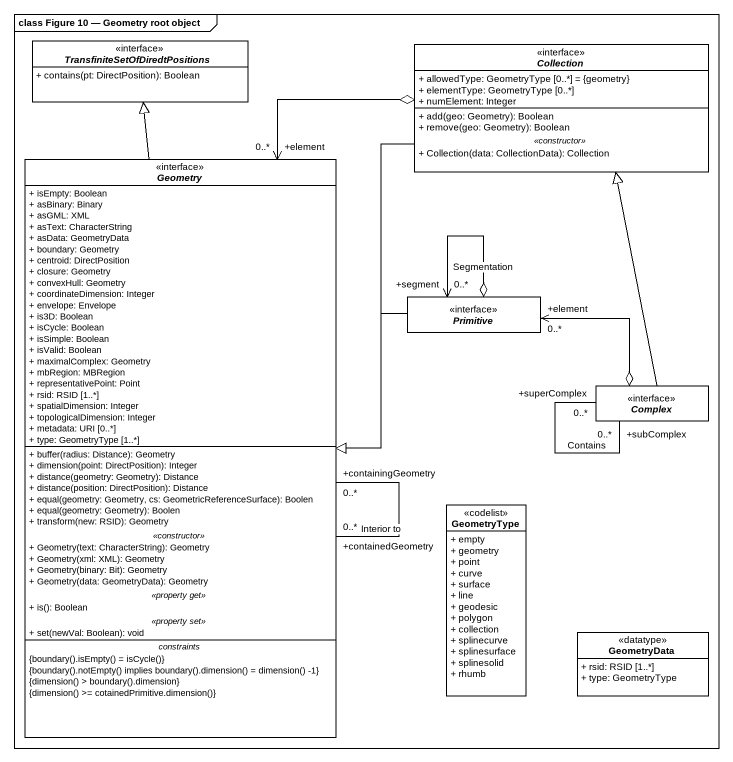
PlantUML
@startuml
mainframe class Figure 10 — Geometry root object
hide circle
hide empty members
skinparam classAttributeIconSize 0
interface "TransfiniteSetOfDiredtPositions" as TransfiniteSetOfDiredtPositi {
  + contains(pt: DirectPosition): Boolean
}
interface Collection {
  + allowedType: GeometryType [0..*] = {geometry}
  + elementType: GeometryType [0..*]
  + numElement: Integer
  --
  + add(geo: Geometry): Boolean
  + remove(geo: Geometry): Boolean
  .. <<constructor>> ..
  + Collection(data: CollectionData): Collection
}
interface Geometry #FFFFFF {
  + isEmpty: Boolean
  + asBinary: Binary
  + asGML: XML
  + asText: CharacterString
  + asData: GeometryData
  + boundary: Geometry
  + centroid: DirectPosition
  + closure: Geometry
  + convexHull: Geometry
  + coordinateDimension: Integer
  + envelope: Envelope
  + is3D: Boolean
  + isCycle: Boolean
  + isSimple: Boolean
  + isValid: Boolean
  + maximalComplex: Geometry
  + mbRegion: MBRegion
  + representativePoint: Point
  + rsid: RSID [1..*]
  + spatialDimension: Integer
  + topologicalDimension: Integer
  + metadata: URI [0..*]
  + type: GeometryType [1..*]
  --
  + buffer(radius: Distance): Geometry
  + dimension(point: DirectPosition): Integer
  + distance(geometry: Geometry): Distance
  + distance(position: DirectPosition): Distance
  + equal(geometry: Geometry, cs: GeometricReferenceSurface): Boolen
  + equal(geometry: Geometry): Boolen
  + transform(new: RSID): Geometry
  .. <<constructor>> ..
  + Geometry(text: CharacterString): Geometry
  + Geometry(xml: XML): Geometry
  + Geometry(binary: Bit): Geometry
  + Geometry(data: GeometryData): Geometry
  .. <<property get>> ..
  + is(): Boolean
  .. <<property set>> ..
  + set(newVal: Boolean): void
  -- constraints --
  {field} {boundary().isEmpty() = isCycle()}
  {field} {boundary().notEmpty() implies boundary().dimension() = dimension() -1}
  {field} {dimension() > boundary().dimension}
  {field} {dimension() >= cotainedPrimitive.dimension()}
}
interface Primitive
interface Complex
class GeometryType <<codelist>> {
  + empty
  + geometry
  + point
  + curve
  + surface
  + line
  + geodesic
  + polygon
  + collection
  + splinecurve
  + splinesurface
  + splinesolid
  + rhumb
}
class GeometryData <<datatype>> {
  + rsid: RSID [1..*]
  + type: GeometryType
}
Collection o--> "+element\n0..*" Geometry
Collection --|> Geometry
Geometry -up-|> TransfiniteSetOfDiredtPositi
Geometry "+containedGeometry\n0..*" -- "+containingGeometry\n0..*" Geometry : Interior to
Primitive -left-|> Geometry
Primitive o--> "+segment\n0..*" Primitive : Segmentation
Primitive "+element\n0..*" <-right-o Complex
Complex -up-|> Collection
Complex "+superComplex\n0..*" -- "+subComplex\n0..*" Complex : Contains
@enduml
